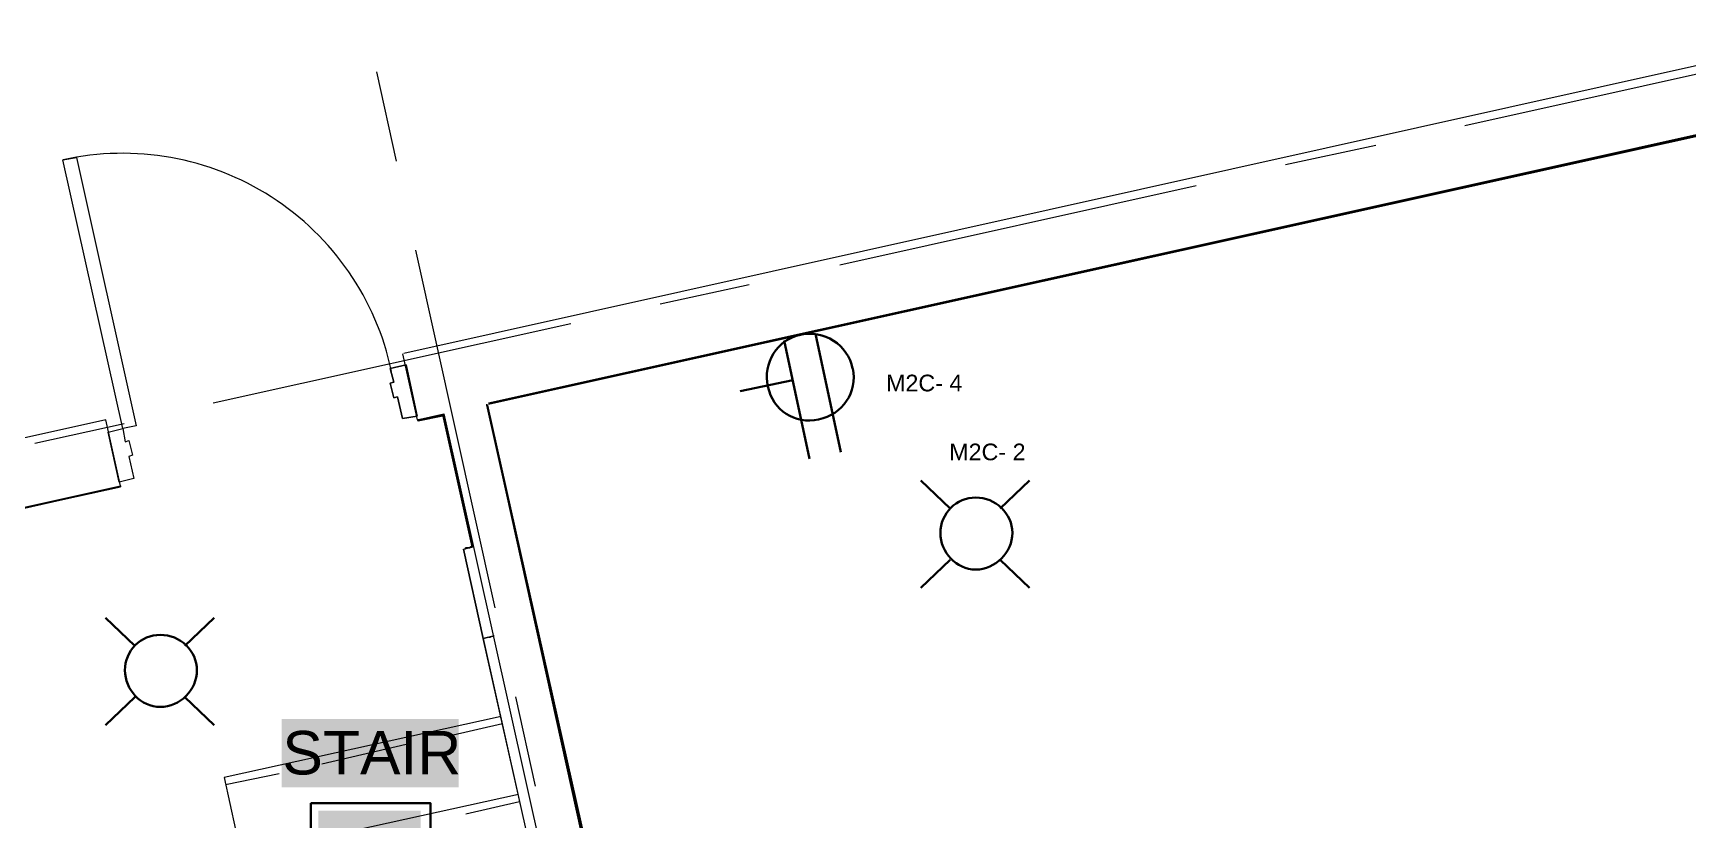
# Model space of a CAD drawing. Header units: millimetres. Extents: x 0.9 to 36.3, y 0.7 to 23.3.
# Drawn here: x 25.585 to 27.844, y 13.767 to 14.841 of the extents above; entities that cross this region are included whole.
import ezdxf

# ---------------------------------------------------------------- set-up
doc = ezdxf.new("R2010")
doc.units = ezdxf.units.MM
doc.layers.add('PDF2_Geometry', color=7, linetype='Continuous')
doc.layers.add('PDF_Text', color=7, linetype='Continuous')
doc.layers.add('PDF_Geometry', color=7, linetype='Continuous', true_color=0x777777)
doc.layers.add('PDF_Solid Fills', color=7, linetype='Continuous', true_color=0xffffff)
doc.styles.add('PDF Arial', font='arial.ttf')

msp = doc.modelspace()

# ---------------------------------------------------------------- linework, layer by layer
at = {"layer": 'PDF2_Geometry', "lineweight": 35}
for points in [[(26.6447, 14.2596), (26.6101, 14.4209)], [(26.6871, 14.2686), (26.6525, 14.43)], [(26.55, 14.3518), (26.6217, 14.3671)], [(26.7966, 14.23), (26.8366, 14.1917)], [(26.9449, 14.23), (26.9049, 14.1917)], [(26.7966, 14.0834), (26.8366, 14.1217)], [(26.9449, 14.0834), (26.9049, 14.1217)], [(25.6835, 14.0425), (25.7235, 14.0042)], [(25.8318, 14.0425), (25.7918, 14.0042)], [(25.6835, 13.8958), (25.7235, 13.9342)], [(25.8318, 13.8958), (25.7918, 13.9342)]]:
    msp.add_lwpolyline(points, dxfattribs=at)
for centre, radius, start, end in [((26.645, 14.3707), 0.0597, 11.8469, 102.3264), ((26.8716, 14.1583), 0.0484, 90.0411, 179.9589), ((25.7585, 13.9708), 0.0484, 90.0411, 179.9589)]:
    msp.add_arc(centre, radius, start, end, dxfattribs=at)
for points in [[(26.6323, 14.429), (26.5997, 14.4221), (26.5808, 14.3907), (26.5878, 14.3582)], [(26.657, 14.3133), (26.6896, 14.3203), (26.7105, 14.3503), (26.7035, 14.3829)], [(26.5878, 14.3582), (26.5948, 14.3256), (26.6244, 14.3063), (26.657, 14.3133)], [(26.8715, 14.2067), (26.8982, 14.2067), (26.9215, 14.185), (26.9215, 14.1584)], [(26.8715, 14.1084), (26.8449, 14.1084), (26.8232, 14.1317), (26.8232, 14.1584)], [(26.9215, 14.1584), (26.9215, 14.1317), (26.8982, 14.1084), (26.8715, 14.1084)], [(25.7585, 14.0192), (25.7852, 14.0192), (25.8085, 13.9975), (25.8085, 13.9708)], [(25.7585, 13.9208), (25.7318, 13.9208), (25.7102, 13.9442), (25.7102, 13.9708)], [(25.8085, 13.9708), (25.8085, 13.9442), (25.7852, 13.9208), (25.7585, 13.9208)]]:
    msp.add_open_spline(points, degree=3, dxfattribs=at)
at = {"layer": 'PDF_Geometry', "lineweight": 9}
for points in [[(26.2064, 14.3358), (28.4782, 14.8408), (28.4782, 14.8392), (26.2064, 14.3341), (28.4782, 14.8392)], [(28.4782, 14.8375), (26.2082, 14.3341)], [(27.5391, 14.7145), (28.0257, 14.8228)], [(26.0806, 14.6661), (26.0539, 14.7877)], [(27.2944, 14.6613), (27.4177, 14.688)], [(26.6859, 14.5245), (27.1725, 14.6329)], [(26.2156, 14.0561), (26.1073, 14.5444)], [(26.4406, 14.4711), (26.5623, 14.4977)], [(25.8306, 14.3361), (26.3189, 14.4444)], [(26.0939, 14.3877), (26.0723, 14.3827), (26.0773, 14.3644), (26.0723, 14.3627), (26.0773, 14.3427), (26.0823, 14.3444), (26.0889, 14.3144), (26.1089, 14.3178)], [(26.1439, 14.3211), (26.1856, 14.1394), (26.1456, 14.3211)], [(26.3889, 13.5045), (26.7489, 13.5844), (26.3873, 13.5045), (26.3873, 13.5028), (26.2039, 14.3344), (26.3889, 13.5045), (26.2039, 14.3328)], [(26.3906, 13.5061), (26.2056, 14.3328)], [(25.5873, 14.2811), (25.709, 14.3078)], [(25.6873, 14.2961), (25.7073, 14.3011), (25.7106, 14.2828), (25.7156, 14.2844), (25.7206, 14.2644), (25.7156, 14.2628), (25.7223, 14.2328), (25.7023, 14.2278)], [(26.2923, 13.5994), (26.1989, 14.0144), (26.1723, 14.1361), (26.1856, 14.1394), (26.1456, 14.3194), (26.1106, 14.3128), (26.1089, 14.3128)], [(26.1439, 14.3178), (26.1106, 14.3111), (26.1106, 14.3128), (26.1456, 14.3194)], [(26.1839, 14.1394), (26.1439, 14.3194)], [(25.419, 14.1594), (25.704, 14.2228), (25.704, 14.2211), (25.3373, 14.1411), (25.4823, 13.4911)], [(25.8973, 13.5861), (25.484, 13.4945), (25.484, 13.4928), (25.4823, 13.4928), (25.339, 14.1411), (25.704, 14.2211), (25.3406, 14.1394), (25.484, 13.4945), (25.484, 13.4928), (25.4823, 13.4928), (25.339, 14.1428)], [(25.704, 14.2211), (25.704, 14.2211)], [(26.1989, 14.0144), (26.2139, 14.0178), (26.1989, 14.0144), (26.1723, 14.1361), (26.1989, 14.0144), (26.3706, 13.2445), (26.3856, 13.2561), (26.3056, 13.6178)], [(26.2706, 13.8128), (26.2439, 13.9344)], [(26.2239, 13.9078), (25.8456, 13.8244), (25.8689, 13.7178), (25.8923, 13.6111), (26.2706, 13.6944)], [(26.2256, 13.8978), (26.1523, 13.8811)], [(26.0939, 13.8694), (25.9789, 13.8428)], [(25.9206, 13.8294), (25.8473, 13.8144)], [(26.2473, 13.8011), (25.8689, 13.7178)], [(26.2489, 13.7911), (26.1756, 13.7744)]]:
    msp.add_lwpolyline(points, dxfattribs=at)
at = {"layer": 'PDF_Geometry', "lineweight": 18}
for points in [[(26.0907, 14.4037), (27.9774, 14.8237)], [(26.2064, 14.3357), (27.9981, 14.7341), (27.9782, 14.8241)], [(26.0889, 14.4027), (26.1089, 14.3128), (26.1456, 14.3211), (26.3023, 13.6161)], [(25.174, 13.4061), (25.1823, 13.3745), (25.469, 13.4378), (25.8606, 13.5244), (26.0589, 12.6378), (26.0173, 12.6295), (26.0289, 12.5812), (26.0689, 12.5895), (26.1789, 12.0962), (26.2273, 12.1062), (26.1173, 12.6012), (26.5139, 12.6895), (26.7322, 11.7045), (26.7856, 11.7162), (26.5606, 12.7245), (26.4023, 13.4345), (26.7639, 13.5145), (26.7489, 13.5844), (26.3873, 13.5028), (26.2039, 14.3344)], [(26.3823, 13.2545), (26.4989, 12.7361), (26.1056, 12.6495), (25.8989, 13.5844), (25.8506, 13.5728), (25.4823, 13.4911), (25.3373, 14.1411), (25.704, 14.2228), (25.684, 14.3128), (25.264, 14.2194), (25.284, 14.1294), (25.289, 14.1311), (25.434, 13.4811), (25.1706, 13.4228), (25.1723, 13.4178)]]:
    msp.add_lwpolyline(points, dxfattribs=at)
at = {"layer": 'PDF_Geometry', "lineweight": 13}
for points in [[(25.6256, 14.6677), (25.644, 14.6711), (25.7256, 14.3044), (25.7073, 14.3011)], [(26.0889, 14.3144), (26.0823, 14.3444), (26.0773, 14.3427), (26.0723, 14.3627), (26.0773, 14.3644), (26.0723, 14.3827), (26.0939, 14.3877), (26.1089, 14.3178)], [(25.7023, 14.2278), (25.6873, 14.2961), (25.7073, 14.3011), (25.7106, 14.2828), (25.7156, 14.2844), (25.7206, 14.2644), (25.7156, 14.2628), (25.7223, 14.2328)]]:
    msp.add_lwpolyline(points, close=True, dxfattribs=at)
at = {"layer": 'PDF_Geometry', "lineweight": 9}
for points in [[(26.1856, 14.1394), (26.1839, 14.1394), (26.1823, 14.1394), (26.1806, 14.1378), (26.1789, 14.1378), (26.1773, 14.1378), (26.1756, 14.1378), (26.1739, 14.1361), (26.1756, 14.1378), (26.1773, 14.1378), (26.1789, 14.1378), (26.1806, 14.1378), (26.1823, 14.1394), (26.1839, 14.1394)], [(26.1856, 14.1394), (26.1839, 14.1394), (26.1823, 14.1394), (26.1806, 14.1378), (26.1789, 14.1378), (26.1773, 14.1378), (26.1756, 14.1378), (26.1739, 14.1361), (26.1756, 14.1378), (26.1773, 14.1378), (26.1789, 14.1378), (26.1806, 14.1378), (26.1823, 14.1394), (26.1839, 14.1394)], [(26.2073, 14.0161), (26.2089, 14.0161)]]:
    msp.add_lwpolyline(points, close=True, dxfattribs=at)
at = {"layer": 'PDF_Geometry', "color": 7, "lineweight": 35}
msp.add_lwpolyline([(25.9639, 13.7894), (26.1273, 13.7894), (26.1273, 13.6761), (25.9639, 13.6761)], close=True, dxfattribs=at)
at = {"layer": 'PDF_Geometry', "lineweight": 9}
msp.add_arc((25.7071, 14.3017), 0.375, 11.9572, 102.5508, dxfattribs=at)
at = {"layer": 'PDF_Solid Fills', "lineweight": 35, "transparency": 33554559}
for points in [[(25.9239, 13.8111), (26.1656, 13.8111), (25.9239, 13.9044), (26.1656, 13.9044)], [(25.9739, 13.6861), (26.1139, 13.6861), (25.9739, 13.7794), (26.1139, 13.7794)]]:
    msp.add_solid(points, dxfattribs=at)

# ---------------------------------------------------------------- texts
at = {"layer": 'PDF_Text', "attachment_point": 4, "style": 'PDF Arial'}
for s, insert, char_height in [('M2C- 4', (26.749, 14.3629), 0.02276), ('M2C- 2', (26.8352, 14.2688), 0.02276), ('STAIR', (25.925, 13.8579), 0.05939)]:
    msp.add_mtext(s, dxfattribs=dict(at, insert=insert, char_height=char_height))

doc.saveas('drawing.dxf')
